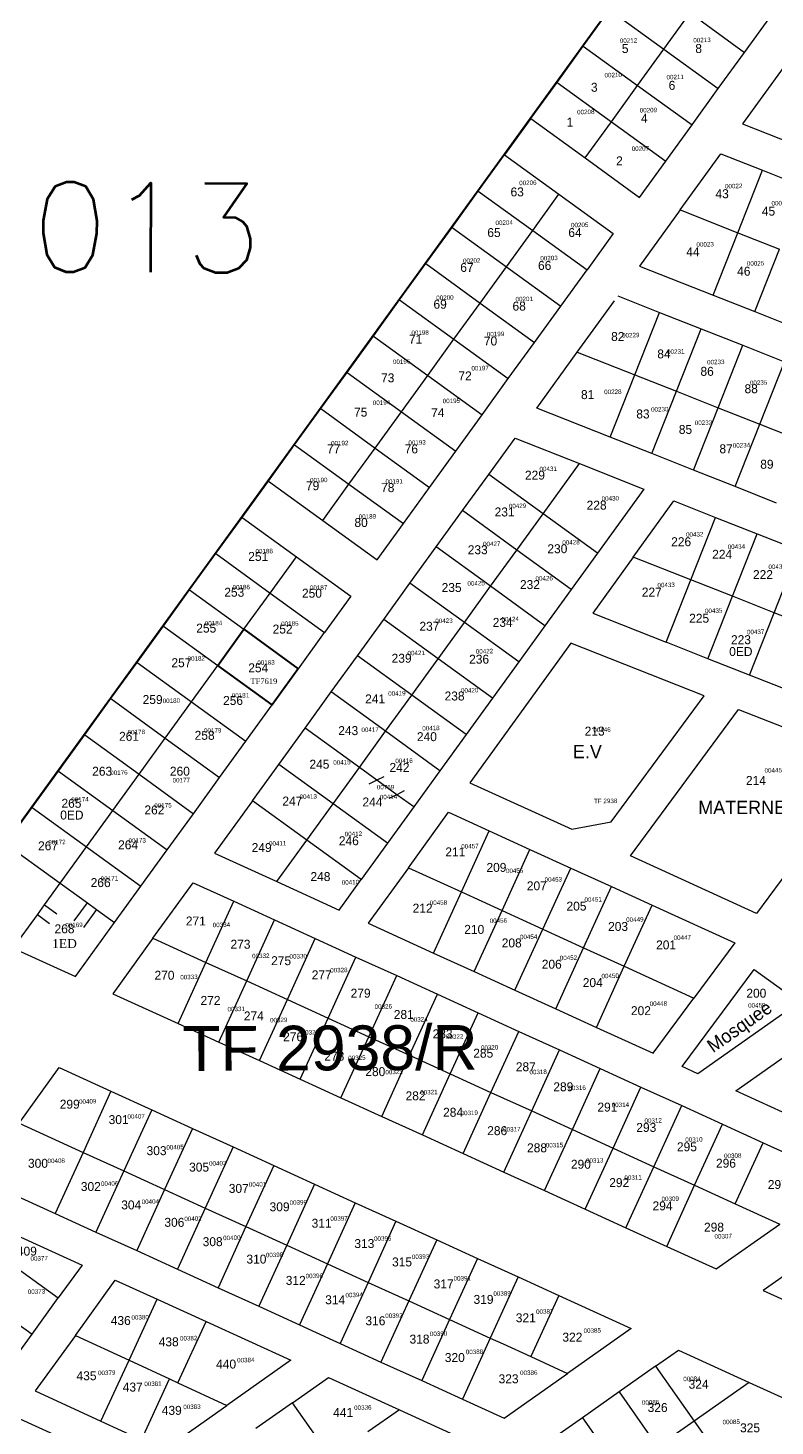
# Model space of a CAD drawing. Header units: metres. Extents: x 0 to 1324930, y 0 to 1631912.
# Drawn here: x 253044 to 253211, y 1630544.4 to 1630856.8 of the extents above; entities that cross this region are included whole.
import ezdxf
from ezdxf.enums import TextEntityAlignment as Align

# ---------------------------------------------------------------- set-up
doc = ezdxf.new("R2010")
doc.units = ezdxf.units.M
doc.header["$MEASUREMENT"] = 0
doc.linetypes.add('DGN Style 3', pattern=[4.156684, 2.96906, -1.187624])
for name, color, linetype in [('historique_numero_parcelle', 7, 'Continuous'), ('limites_parcelles', 7, 'Continuous'), ('limites_sections', 7, 'Continuous'), ('limites_tf', 7, 'Continuous'), ('numero_lot', 7, 'Continuous'), ('numero_parcelle', 7, 'Continuous')]:
    doc.layers.add(name, color=color, linetype=linetype)
doc.layers.add('Numero_TF', color=7, linetype='Continuous', lineweight=0)
doc.layers.add('TITRE FONCIER', color=7, linetype='Continuous', lineweight=0)
doc.styles.add('Style-Arial', font='arial.ttf')
doc.styles.add('Style-ENGINEERING', font='ENGINEERING.shx')
doc.styles.add('Style-FANCY', font='times.ttf')
doc.styles.add('Style-txt', font='txt.shx')

msp = doc.modelspace()

# ---------------------------------------------------------------- linework, layer by layer
at = {"layer": 'limites_parcelles'}
for p, q in [((253168.13156, 1630852.71615), (253173.99593, 1630860.81506)), ((253173.99593, 1630860.81506), (253186.1455, 1630852.01867)), ((253186.1455, 1630852.01867), (253192.01065, 1630860.11874)), ((253192.01065, 1630860.11874), (253204.1605, 1630851.32214)), ((253204.1605, 1630851.32214), (253210.02494, 1630859.42145)), ((253162.26638, 1630844.61611), (253168.13156, 1630852.71615)), ((253168.13156, 1630852.71615), (253180.28117, 1630843.91974)), ((253180.28117, 1630843.91974), (253186.1455, 1630852.01867)), ((253186.1455, 1630852.01867), (253198.29546, 1630843.222)), ((253198.29546, 1630843.222), (253204.1605, 1630851.32214)), ((253212.78418, 1630847.88454), (253203.70348, 1630835.34395)), ((253156.40201, 1630836.51721), (253162.26638, 1630844.61611)), ((253162.26638, 1630844.61611), (253174.41602, 1630835.81967)), ((253174.41602, 1630835.81967), (253180.28117, 1630843.91974)), ((253180.28117, 1630843.91974), (253192.43124, 1630835.12299)), ((253192.43124, 1630835.12299), (253198.29546, 1630843.222)), ((253156.40201, 1630836.51721), (253150.53622, 1630828.41488)), ((253156.40201, 1630836.51721), (253168.55209, 1630827.72045)), ((253168.55209, 1630827.72045), (253174.41579, 1630835.81934)), ((253174.41579, 1630835.81934), (253174.41602, 1630835.81967)), ((253174.41602, 1630835.81967), (253186.5662, 1630827.02284)), ((253186.5662, 1630827.02284), (253192.43124, 1630835.12299)), ((253203.70348, 1630835.34395), (253220.15005, 1630828.85146)), ((253144.67266, 1630820.31722), (253150.53622, 1630828.41488)), ((253150.53622, 1630828.41488), (253162.68665, 1630819.61923)), ((253189.77864, 1630816.11334), (253198.86013, 1630828.65503)), ((253198.86013, 1630828.65503), (253208.16258, 1630824.98271)), ((253168.55209, 1630827.72045), (253180.70198, 1630818.92383)), ((253180.70198, 1630818.92383), (253186.5662, 1630827.02284)), ((253202.65461, 1630811.03053), (253208.16258, 1630824.98271)), ((253208.16258, 1630824.98271), (253217.46332, 1630821.3111)), ((253138.80776, 1630812.2177), (253144.67266, 1630820.31722)), ((253144.67266, 1630820.31722), (253156.82255, 1630811.52088)), ((253156.82255, 1630811.52088), (253162.68665, 1630819.61923)), ((253162.68665, 1630819.61923), (253174.83719, 1630810.82351)), ((253189.77864, 1630816.11334), (253180.69706, 1630803.57183)), ((253189.77864, 1630816.11334), (253202.65461, 1630811.03053)), ((253132.94333, 1630804.11883), (253138.80776, 1630812.2177)), ((253138.80776, 1630812.2177), (253150.95766, 1630803.42142)), ((253150.95766, 1630803.42142), (253156.82255, 1630811.52088)), ((253156.82255, 1630811.52088), (253168.97258, 1630802.72444)), ((253174.83719, 1630810.82351), (253168.97258, 1630802.72444)), ((253197.14664, 1630797.07834), (253202.65461, 1630811.03053)), ((253202.65461, 1630811.03053), (253211.95531, 1630807.35884)), ((253206.44737, 1630793.40672), (253211.95531, 1630807.35884)), ((253127.07843, 1630796.01931), (253132.94333, 1630804.11883)), ((253132.94333, 1630804.11883), (253145.09325, 1630795.32261)), ((253145.09325, 1630795.32261), (253150.95766, 1630803.42142)), ((253150.95766, 1630803.42142), (253163.10773, 1630794.62502)), ((253180.69706, 1630803.57183), (253197.14664, 1630797.07834)), ((253163.10773, 1630794.62502), (253168.97258, 1630802.72444)), ((253121.21318, 1630787.91932), (253127.07843, 1630796.01931)), ((253127.07843, 1630796.01931), (253139.22832, 1630787.2231)), ((253139.22832, 1630787.2231), (253145.09325, 1630795.32261)), ((253145.09325, 1630795.32261), (253157.24334, 1630786.52626)), ((253157.24334, 1630786.52626), (253163.10773, 1630794.62502)), ((253166.78675, 1630784.36128), (253175.07333, 1630795.80274)), ((253175.87071, 1630796.90092), (253185.16028, 1630793.2309)), ((253197.14664, 1630797.07834), (253206.44737, 1630793.40672)), ((253179.64852, 1630779.27993), (253185.16028, 1630793.2309)), ((253185.16028, 1630793.2309), (253194.46108, 1630789.55646)), ((253206.44737, 1630793.40672), (253215.74896, 1630789.73476)), ((253115.34875, 1630779.82046), (253121.21318, 1630787.91932)), ((253121.21318, 1630787.91932), (253133.36306, 1630779.12312)), ((253188.9493, 1630775.60543), (253194.46108, 1630789.55646)), ((253194.46108, 1630789.55646), (253203.76154, 1630785.88215)), ((253133.36306, 1630779.12312), (253139.22832, 1630787.2231)), ((253139.22832, 1630787.2231), (253151.37842, 1630778.42675)), ((253151.37842, 1630778.42675), (253157.24334, 1630786.52626)), ((253198.24965, 1630771.9311), (253203.76154, 1630785.88215)), ((253203.76154, 1630785.88215), (253213.062, 1630782.20784)), ((253157.7129, 1630771.83283), (253166.78675, 1630784.36128)), ((253166.78675, 1630784.36128), (253179.64852, 1630779.27993)), ((253207.55017, 1630768.2567), (253213.062, 1630782.20784)), ((253109.48351, 1630771.72046), (253115.34875, 1630779.82046)), ((253115.34875, 1630779.82046), (253127.49861, 1630771.02427)), ((253127.49861, 1630771.02427), (253133.36306, 1630779.12312)), ((253133.36306, 1630779.12312), (253145.51315, 1630770.32677)), ((253174.14114, 1630765.34004), (253179.64852, 1630779.27993)), ((253179.64852, 1630779.27993), (253188.9493, 1630775.60543)), ((253145.51315, 1630770.32677), (253151.37842, 1630778.42675)), ((253183.44145, 1630761.66436), (253188.9493, 1630775.60543)), ((253188.9493, 1630775.60543), (253198.24965, 1630771.9311)), ((253103.61843, 1630763.6207), (253109.48351, 1630771.72046)), ((253109.48351, 1630771.72046), (253121.63334, 1630762.92429)), ((253121.63334, 1630762.92429), (253127.49861, 1630771.02427)), ((253127.49861, 1630771.02427), (253139.6487, 1630762.22792)), ((253139.6487, 1630762.22792), (253145.51315, 1630770.32677)), ((253174.14114, 1630765.34004), (253157.7129, 1630771.83283)), ((253192.74124, 1630757.98889), (253198.24965, 1630771.9311)), ((253198.24965, 1630771.9311), (253207.55017, 1630768.2567)), ((253202.04139, 1630754.31327), (253207.55017, 1630768.2567)), ((253207.55017, 1630768.2567), (253216.85061, 1630764.58234)), ((253097.75409, 1630755.52196), (253103.61843, 1630763.6207)), ((253103.61843, 1630763.6207), (253115.76833, 1630754.82467)), ((253115.76833, 1630754.82467), (253121.63334, 1630762.92429)), ((253121.63334, 1630762.92429), (253133.78344, 1630754.12794)), ((253146.99649, 1630757.02948), (253152.87229, 1630765.1438)), ((253152.87229, 1630765.1438), (253167.27064, 1630759.45276)), ((253183.44145, 1630761.66436), (253174.14114, 1630765.34004)), ((253133.78344, 1630754.12794), (253139.6487, 1630762.22792)), ((253192.74124, 1630757.98889), (253183.44145, 1630761.66436)), ((253141.13127, 1630748.92974), (253146.99649, 1630757.02948)), ((253159.14511, 1630748.23179), (253146.99649, 1630757.02948)), ((253159.14511, 1630748.23179), (253167.27064, 1630759.45276)), ((253167.27064, 1630759.45276), (253181.6728, 1630753.76021)), ((253202.04139, 1630754.31327), (253192.74124, 1630757.98889)), ((253091.8923, 1630747.42764), (253097.75409, 1630755.52196)), ((253097.75409, 1630755.52196), (253109.90393, 1630746.72588)), ((253109.90393, 1630746.72588), (253115.76833, 1630754.82467)), ((253115.76833, 1630754.82467), (253127.91851, 1630746.02844)), ((253127.91851, 1630746.02844), (253133.78344, 1630754.12794)), ((253181.6728, 1630753.76021), (253171.29654, 1630739.43205)), ((253211.34136, 1630750.63773), (253202.04139, 1630754.31327)), ((253179.31075, 1630738.56532), (253188.38585, 1630751.09687)), ((253188.38585, 1630751.09687), (253197.67841, 1630747.42581)), ((253086.02711, 1630739.3276), (253091.8923, 1630747.42764)), ((253091.8923, 1630747.42764), (253104.03803, 1630738.62478)), ((253135.26638, 1630740.83049), (253141.13127, 1630748.92974)), ((253153.27977, 1630740.13213), (253141.13127, 1630748.92974)), ((253153.27977, 1630740.13213), (253159.14511, 1630748.23179)), ((253171.29654, 1630739.43205), (253159.14511, 1630748.23179)), ((253192.17397, 1630733.48152), (253197.67841, 1630747.42581)), ((253197.67841, 1630747.42581), (253206.97854, 1630743.75177)), ((253109.90393, 1630746.72588), (253122.05407, 1630737.92959)), ((253122.05407, 1630737.92959), (253127.91851, 1630746.02844)), ((253201.47322, 1630729.80628), (253206.97854, 1630743.75177)), ((253206.97854, 1630743.75177), (253216.27922, 1630740.0775)), ((253080.16158, 1630731.22709), (253086.02711, 1630739.3276)), ((253086.02711, 1630739.3276), (253098.17284, 1630730.52479)), ((253098.17284, 1630730.52479), (253104.03803, 1630738.62478)), ((253104.03803, 1630738.62478), (253116.18328, 1630729.82226)), ((253129.40116, 1630732.73075), (253135.26638, 1630740.83049)), ((253147.41478, 1630732.03295), (253135.26638, 1630740.83049)), ((253147.41478, 1630732.03295), (253153.27977, 1630740.13213)), ((253165.43099, 1630731.33255), (253153.27977, 1630740.13213)), ((253171.29654, 1630739.43205), (253165.43099, 1630731.33255)), ((253179.31075, 1630738.56532), (253170.22979, 1630726.02567)), ((253192.17397, 1630733.48152), (253179.31075, 1630738.56532)), ((253210.77338, 1630726.13068), (253216.27922, 1630740.0775)), ((253123.53627, 1630724.63149), (253129.40116, 1630732.73075)), ((253141.54945, 1630723.93329), (253129.40116, 1630732.73075)), ((253141.54945, 1630723.93329), (253147.41478, 1630732.03295)), ((253159.56578, 1630723.23353), (253147.41478, 1630732.03295)), ((253186.6664, 1630719.5293), (253192.17397, 1630733.48152)), ((253201.47322, 1630729.80628), (253192.17397, 1630733.48152)), ((253074.29675, 1630723.12754), (253080.16158, 1630731.22709)), ((253080.16158, 1630731.22709), (253092.30765, 1630722.4248)), ((253092.30765, 1630722.4248), (253098.17284, 1630730.52479)), ((253098.17284, 1630730.52479), (253110.31798, 1630721.7224)), ((253116.18328, 1630729.82226), (253110.31798, 1630721.7224)), ((253165.43099, 1630731.33255), (253159.56578, 1630723.23353)), ((253195.96524, 1630715.85405), (253201.47322, 1630729.80628)), ((253210.77338, 1630726.13068), (253201.47322, 1630729.80628)), ((253170.22979, 1630726.02567), (253186.6664, 1630719.5293)), ((253205.26533, 1630712.17829), (253210.77338, 1630726.13068)), ((253220.07319, 1630722.45522), (253210.77338, 1630726.13068)), ((253068.43216, 1630715.02832), (253074.29675, 1630723.12754)), ((253074.29675, 1630723.12754), (253086.44264, 1630714.32506)), ((253086.44264, 1630714.32506), (253092.30765, 1630722.4248)), ((253092.30765, 1630722.4248), (253104.45304, 1630713.62302)), ((253117.67105, 1630716.53176), (253123.53627, 1630724.63149)), ((253135.68446, 1630715.83411), (253123.53627, 1630724.63149)), ((253135.68446, 1630715.83411), (253141.54945, 1630723.93329)), ((253153.70023, 1630715.13403), (253141.54945, 1630723.93329)), ((253159.56578, 1630723.23353), (253153.70023, 1630715.13403)), ((253104.45304, 1630713.62302), (253110.31798, 1630721.7224)), ((253165.37644, 1630719.32475), (253142.79479, 1630688.1428)), ((253195.1471, 1630707.56854), (253165.37644, 1630719.32475)), ((253195.96524, 1630715.85405), (253186.6664, 1630719.5293)), ((253111.80616, 1630708.4325), (253117.67105, 1630716.53176)), ((253129.81913, 1630707.73445), (253117.67105, 1630716.53176)), ((253062.56682, 1630706.92807), (253068.43216, 1630715.02832)), ((253068.43216, 1630715.02832), (253080.57779, 1630706.22553)), ((253080.57779, 1630706.22553), (253086.44264, 1630714.32506)), ((253086.44264, 1630714.32506), (253098.58775, 1630705.52315)), ((253098.58775, 1630705.52315), (253104.45304, 1630713.62302)), ((253129.81913, 1630707.73445), (253135.68446, 1630715.83411)), ((253147.83503, 1630707.035), (253135.68446, 1630715.83411)), ((253153.70023, 1630715.13403), (253147.83503, 1630707.035)), ((253205.26533, 1630712.17829), (253195.96524, 1630715.85405)), ((253214.56509, 1630708.50268), (253205.26533, 1630712.17829)), ((253056.70227, 1630698.8289), (253062.56682, 1630706.92807)), ((253062.56682, 1630706.92807), (253074.71266, 1630698.12562)), ((253105.94094, 1630700.33277), (253111.80616, 1630708.4325)), ((253123.95414, 1630699.63527), (253111.80616, 1630708.4325)), ((253123.95414, 1630699.63527), (253129.81913, 1630707.73445)), ((253141.96948, 1630698.9355), (253129.81913, 1630707.73445)), ((253147.83503, 1630707.035), (253141.96948, 1630698.9355)), ((253174.34825, 1630679.4193), (253195.1471, 1630707.56854)), ((253074.71266, 1630698.12562), (253080.57779, 1630706.22553)), ((253080.57779, 1630706.22553), (253092.72253, 1630697.42339)), ((253092.72253, 1630697.42339), (253098.58775, 1630705.52315)), ((253178.65627, 1630671.78801), (253202.84731, 1630704.5276)), ((253202.84731, 1630704.5276), (253232.03087, 1630693.00316)), ((253050.83736, 1630690.72925), (253056.70227, 1630698.8289)), ((253056.70227, 1630698.8289), (253068.84808, 1630690.02648)), ((253068.84808, 1630690.02648), (253074.71266, 1630698.12562)), ((253074.71266, 1630698.12562), (253086.85751, 1630689.32391)), ((253086.85751, 1630689.32391), (253092.72253, 1630697.42339)), ((253100.07605, 1630692.23351), (253105.94094, 1630700.33277)), ((253118.08881, 1630691.53561), (253105.94094, 1630700.33277)), ((253118.08881, 1630691.53561), (253123.95414, 1630699.63527)), ((253136.10427, 1630690.83648), (253123.95414, 1630699.63527)), ((253141.96948, 1630698.9355), (253136.10427, 1630690.83648)), ((253094.21091, 1630684.13389), (253100.07605, 1630692.23351)), ((253112.22382, 1630683.43643), (253100.07605, 1630692.23351)), ((253112.22382, 1630683.43643), (253118.08881, 1630691.53561)), ((253118.08895, 1630691.53552), (253118.08881, 1630691.53561)), ((253122.00071, 1630688.70273), (253118.08895, 1630691.53552)), ((253232.03087, 1630693.00316), (253206.84137, 1630658.93418)), ((253044.97284, 1630682.63014), (253050.83736, 1630690.72925)), ((253050.83736, 1630690.72925), (253062.98315, 1630681.92684)), ((253062.98315, 1630681.92684), (253068.84808, 1630690.02648)), ((253068.84808, 1630690.02648), (253080.9928, 1630681.22485)), ((253080.9928, 1630681.22485), (253086.85751, 1630689.32391)), ((253122.00071, 1630688.70273), (253120.18423, 1630687.79328)), ((253123.57859, 1630689.49271), (253122.00071, 1630688.70273)), ((253126.45614, 1630685.47622), (253122.00071, 1630688.70273)), ((253136.10427, 1630690.83648), (253130.23873, 1630682.73698)), ((253142.79479, 1630688.1428), (253165.5409, 1630677.76981)), ((253126.45614, 1630685.47622), (253124.70906, 1630684.60152)), ((253128.10341, 1630686.30095), (253126.45614, 1630685.47622)), ((253130.23873, 1630682.73698), (253126.45614, 1630685.47622)), ((253039.10743, 1630674.52978), (253044.97284, 1630682.63014)), ((253044.97284, 1630682.63014), (253057.11847, 1630673.82756)), ((253057.11847, 1630673.82756), (253062.98315, 1630681.92684)), ((253062.98315, 1630681.92684), (253075.12775, 1630673.12532)), ((253094.21091, 1630684.13389), (253085.72002, 1630672.40819)), ((253106.35853, 1630675.33683), (253094.21091, 1630684.13389)), ((253106.35853, 1630675.33683), (253112.22382, 1630683.43643)), ((253124.37352, 1630674.63795), (253112.22382, 1630683.43643)), ((253130.23873, 1630682.73698), (253124.37352, 1630674.63795)), ((253075.12775, 1630673.12532), (253080.9928, 1630681.22485)), ((253129.03342, 1630669.1403), (253138.00841, 1630681.5339)), ((253138.00841, 1630681.5339), (253147.11518, 1630677.3807)), ((253165.5409, 1630677.76981), (253174.34825, 1630679.4193)), ((253140.88882, 1630663.73369), (253147.11518, 1630677.3807)), ((253147.11518, 1630677.3807), (253156.21372, 1630673.23125)), ((253039.10743, 1630674.52978), (253051.25317, 1630665.72741)), ((253051.25317, 1630665.72741), (253057.11847, 1630673.82756)), ((253057.11847, 1630673.82756), (253069.2628, 1630665.02593)), ((253069.2628, 1630665.02593), (253075.12775, 1630673.12532)), ((253085.72002, 1630672.40819), (253099.64052, 1630666.05967)), ((253099.64052, 1630666.05967), (253106.35853, 1630675.33683)), ((253118.50797, 1630666.53845), (253106.35853, 1630675.33683)), ((253124.37352, 1630674.63795), (253118.50797, 1630666.53845)), ((253149.98742, 1630659.5843), (253156.21372, 1630673.23125)), ((253156.21372, 1630673.23125), (253165.31187, 1630669.08198)), ((253129.03342, 1630669.1403), (253120.05923, 1630656.74779)), ((253129.03342, 1630669.1403), (253140.88882, 1630663.73369)), ((253206.84137, 1630658.93418), (253178.65627, 1630671.78801)), ((253099.64052, 1630666.05967), (253113.56306, 1630659.71022)), ((253113.56306, 1630659.71022), (253118.50797, 1630666.53845)), ((253159.08584, 1630655.43499), (253165.31187, 1630669.08198)), ((253165.31187, 1630669.08198), (253174.41003, 1630664.9327)), ((253047.74443, 1630660.88174), (253051.25317, 1630665.72741)), ((253051.25317, 1630665.72741), (253057.31287, 1630661.33577)), ((253063.3975, 1630656.92606), (253069.2628, 1630665.02593)), ((253071.96196, 1630653.40555), (253080.93464, 1630665.79829)), ((253080.93464, 1630665.79829), (253090.03584, 1630661.64759)), ((253134.66294, 1630650.08773), (253140.88882, 1630663.73369)), ((253140.88882, 1630663.73369), (253149.98742, 1630659.5843)), ((253168.18384, 1630651.28588), (253174.41003, 1630664.9327)), ((253174.41003, 1630664.9327), (253183.50856, 1630660.78326)), ((253046.12572, 1630658.64626), (253047.74443, 1630660.88174)), ((253047.74443, 1630660.88174), (253050.49829, 1630658.88768)), ((253054.38712, 1630657.27115), (253057.31287, 1630661.33577)), ((253059.35025, 1630659.85921), (253056.41614, 1630655.81064)), ((253057.31287, 1630661.33577), (253059.35025, 1630659.85921)), ((253059.35025, 1630659.85921), (253063.3975, 1630656.92606)), ((253083.8133, 1630648.00051), (253090.03584, 1630661.64759)), ((253090.03584, 1630661.64759), (253099.13443, 1630657.49807)), ((253177.28244, 1630647.13649), (253183.50856, 1630660.78326)), ((253183.50856, 1630660.78326), (253201.97997, 1630652.35925)), ((253040.71243, 1630651.17036), (253046.12572, 1630658.64626)), ((253048.87958, 1630656.6522), (253046.12572, 1630658.64626)), ((253054.63317, 1630644.82268), (253063.3975, 1630656.92606)), ((253092.91186, 1630643.85092), (253099.13443, 1630657.49807)), ((253099.13443, 1630657.49807), (253108.23264, 1630653.34873)), ((253120.05923, 1630656.74779), (253134.66294, 1630650.08773)), ((253143.76156, 1630645.93828), (253149.98742, 1630659.5843)), ((253149.98742, 1630659.5843), (253159.08584, 1630655.43499)), ((253152.86018, 1630641.78883), (253159.08584, 1630655.43499)), ((253159.08584, 1630655.43499), (253168.18384, 1630651.28588)), ((253040.71243, 1630651.17036), (253054.63317, 1630644.82268)), ((253071.96196, 1630653.40555), (253062.98864, 1630641.01193)), ((253071.96196, 1630653.40555), (253083.8133, 1630648.00051)), ((253102.01004, 1630639.70151), (253108.23264, 1630653.34873)), ((253108.23264, 1630653.34873), (253117.33086, 1630649.19939)), ((253161.95797, 1630637.63976), (253168.18384, 1630651.28588)), ((253168.18384, 1630651.28588), (253177.28244, 1630647.13649)), ((253201.97997, 1630652.35925), (253192.86418, 1630640.0304)), ((253077.59045, 1630634.35275), (253083.8133, 1630648.00051)), ((253083.8133, 1630648.00051), (253092.91186, 1630643.85092)), ((253111.10822, 1630635.5521), (253117.33086, 1630649.19939)), ((253117.33086, 1630649.19939), (253126.42945, 1630645.04988)), ((253134.66294, 1630650.08773), (253143.76156, 1630645.93828)), ((253120.20678, 1630631.40252), (253126.42945, 1630645.04988)), ((253126.42945, 1630645.04988), (253135.52766, 1630640.90054)), ((253143.76156, 1630645.93828), (253152.86018, 1630641.78883)), ((253171.05659, 1630633.49031), (253177.28244, 1630647.13649)), ((253177.28244, 1630647.13649), (253192.86418, 1630640.0304)), ((253190.25892, 1630624.7336), (253206.30632, 1630646.43696)), ((253206.30632, 1630646.43696), (253216.43323, 1630639.10597)), ((253062.98864, 1630641.01193), (253077.59045, 1630634.35275)), ((253086.68908, 1630630.2033), (253092.91186, 1630643.85092)), ((253092.91186, 1630643.85092), (253102.01004, 1630639.70151)), ((253152.86016, 1630641.78879), (253152.86018, 1630641.78883)), ((253152.86018, 1630641.78883), (253161.95797, 1630637.63976)), ((253095.78732, 1630626.05402), (253102.01004, 1630639.70151)), ((253102.01004, 1630639.70151), (253111.10822, 1630635.5521)), ((253129.30497, 1630627.25311), (253135.52766, 1630640.90054)), ((253135.52766, 1630640.90054), (253144.62598, 1630636.75115)), ((253183.74874, 1630627.70202), (253192.86418, 1630640.0304)), ((253216.43323, 1630639.10597), (253193.74555, 1630623.14198)), ((253104.88556, 1630621.90475), (253111.10822, 1630635.5521)), ((253111.10822, 1630635.5521), (253120.20678, 1630631.40252)), ((253138.40313, 1630623.10371), (253144.62598, 1630636.75115)), ((253144.62598, 1630636.75115), (253153.72529, 1630632.6013)), ((253161.95797, 1630637.63976), (253171.05659, 1630633.49031)), ((253077.59045, 1630634.35275), (253086.68908, 1630630.2033)), ((253147.50254, 1630618.95374), (253153.72529, 1630632.6013)), ((253153.72529, 1630632.6013), (253162.82351, 1630628.45196)), ((253171.05659, 1630633.49031), (253183.74874, 1630627.70202)), ((253086.68908, 1630630.2033), (253095.78732, 1630626.05402)), ((253113.98418, 1630617.7553), (253120.20678, 1630631.40252)), ((253120.20678, 1630631.40252), (253129.30497, 1630627.25311)), ((253202.19057, 1630619.29833), (253218.74546, 1630630.94489)), ((253095.78732, 1630626.05402), (253104.88556, 1630621.90475)), ((253123.08243, 1630613.60603), (253129.30497, 1630627.25311)), ((253129.30497, 1630627.25311), (253138.40313, 1630623.10371)), ((253156.60072, 1630614.80433), (253162.82351, 1630628.45196)), ((253162.82351, 1630628.45196), (253171.92172, 1630624.30262)), ((253042.04702, 1630612.09183), (253051.02201, 1630624.48644)), ((253051.02201, 1630624.48644), (253062.58103, 1630619.21508)), ((253132.18053, 1630609.45682), (253138.40313, 1630623.10371)), ((253138.40313, 1630623.10371), (253147.50254, 1630618.95374)), ((253165.6989, 1630610.65492), (253171.92172, 1630624.30262)), ((253171.92172, 1630624.30262), (253181.02031, 1630620.15311)), ((253193.74555, 1630623.14198), (253190.25892, 1630624.7336)), ((253062.58103, 1630619.21508), (253056.35657, 1630605.5658)), ((253062.58103, 1630619.21508), (253071.6797, 1630615.06573)), ((253104.88556, 1630621.90475), (253113.98418, 1630617.7553)), ((253174.79746, 1630606.50534), (253181.02031, 1630620.15311)), ((253181.02031, 1630620.15311), (253190.11852, 1630616.00376)), ((253218.00823, 1630612.07839), (253202.19057, 1630619.29833)), ((253113.98418, 1630617.7553), (253123.08243, 1630613.60603)), ((253141.28012, 1630605.30693), (253147.50254, 1630618.95374)), ((253147.50254, 1630618.95374), (253156.60072, 1630614.80433)), ((253071.6797, 1630615.06573), (253065.45516, 1630601.41629)), ((253071.6797, 1630615.06573), (253080.77837, 1630610.91639)), ((253123.08243, 1630613.60603), (253132.18053, 1630609.45682)), ((253150.37836, 1630601.15765), (253156.60072, 1630614.80433)), ((253156.60072, 1630614.80433), (253165.6989, 1630610.65492)), ((253183.89564, 1630602.35593), (253190.11852, 1630616.00376)), ((253190.11852, 1630616.00376), (253199.2167, 1630611.85444)), ((253042.04702, 1630612.09183), (253056.35657, 1630605.5658)), ((253080.77837, 1630610.91639), (253074.55376, 1630597.26678)), ((253080.77837, 1630610.91639), (253089.87704, 1630606.76705)), ((253159.47661, 1630597.00838), (253165.6989, 1630610.65492)), ((253165.6989, 1630610.65492), (253174.79746, 1630606.50534)), ((253192.99366, 1630598.20659), (253199.2167, 1630611.85444)), ((253199.2167, 1630611.85444), (253208.31577, 1630607.7047)), ((253089.87704, 1630606.76705), (253083.65235, 1630593.11726)), ((253089.87704, 1630606.76705), (253098.97571, 1630602.6177)), ((253132.18053, 1630609.45682), (253141.28012, 1630605.30693)), ((253202.0932, 1630594.05657), (253208.31577, 1630607.7047)), ((253208.31577, 1630607.7047), (253226.2319, 1630599.53385)), ((253056.35657, 1630605.5658), (253050.13279, 1630591.91801)), ((253056.35657, 1630605.5658), (253065.45516, 1630601.41629)), ((253141.28012, 1630605.30693), (253150.37836, 1630601.15765)), ((253168.57523, 1630592.85893), (253174.79746, 1630606.50534)), ((253174.79746, 1630606.50534), (253183.89564, 1630602.35593)), ((253065.45516, 1630601.41629), (253059.23139, 1630587.76852)), ((253065.45516, 1630601.41629), (253074.55376, 1630597.26678)), ((253098.97571, 1630602.6177), (253092.75094, 1630588.96775)), ((253098.97571, 1630602.6177), (253108.074, 1630598.46853)), ((253150.37836, 1630601.15765), (253159.47661, 1630597.00838)), ((253177.67347, 1630588.70966), (253183.89564, 1630602.35593)), ((253183.89564, 1630602.35593), (253192.99366, 1630598.20659)), ((253033.07283, 1630599.69833), (253050.13279, 1630591.91801)), ((253074.55376, 1630597.26678), (253068.33, 1630583.61904)), ((253074.55376, 1630597.26678), (253083.65235, 1630593.11726)), ((253108.074, 1630598.46853), (253101.84915, 1630584.81841)), ((253108.074, 1630598.46853), (253117.17267, 1630594.31919)), ((253186.77143, 1630584.56052), (253192.99366, 1630598.20659)), ((253192.99366, 1630598.20659), (253202.0932, 1630594.05657)), ((253117.17267, 1630594.31919), (253110.94774, 1630580.66889)), ((253117.17267, 1630594.31919), (253126.27134, 1630590.16985)), ((253159.47661, 1630597.00838), (253168.57523, 1630592.85893)), ((253028.28544, 1630593.08843), (253056.13048, 1630580.38946)), ((253050.13279, 1630591.91801), (253059.23139, 1630587.76852)), ((253083.65235, 1630593.11726), (253077.4286, 1630579.46956)), ((253083.65235, 1630593.11726), (253092.75094, 1630588.96775)), ((253168.57523, 1630592.85893), (253177.67347, 1630588.70966)), ((253202.0932, 1630594.05657), (253212.02149, 1630589.52507)), ((253092.75094, 1630588.96775), (253086.5272, 1630575.32007)), ((253092.75094, 1630588.96775), (253101.84915, 1630584.81841)), ((253126.27134, 1630590.16985), (253120.04633, 1630576.51938)), ((253126.27134, 1630590.16985), (253135.37001, 1630586.02051)), ((253177.67347, 1630588.70966), (253186.77143, 1630584.56052)), ((253197.81933, 1630579.52209), (253212.02149, 1630589.52507)), ((253059.23139, 1630587.76852), (253068.33, 1630583.61904)), ((253101.84915, 1630584.81841), (253095.62543, 1630571.17076)), ((253101.84915, 1630584.81841), (253110.94774, 1630580.66889)), ((253135.37001, 1630586.02051), (253129.14492, 1630572.36987)), ((253135.37001, 1630586.02051), (253144.46867, 1630581.87116)), ((253222.72373, 1630584.83579), (253208.35073, 1630574.72077)), ((253038.65278, 1630581.83037), (253050.80239, 1630573.03235)), ((253068.33, 1630583.61904), (253077.4286, 1630579.46956)), ((253144.46867, 1630581.87116), (253138.24351, 1630568.22035)), ((253144.46867, 1630581.87116), (253153.56697, 1630577.72199)), ((253186.77143, 1630584.56052), (253197.81933, 1630579.52209)), ((253056.13048, 1630580.38946), (253050.80239, 1630573.03235)), ((253077.4286, 1630579.46956), (253086.5272, 1630575.32007)), ((253110.94774, 1630580.66889), (253104.72404, 1630567.02128)), ((253110.94774, 1630580.66889), (253120.04633, 1630576.51938)), ((253054.61952, 1630564.66399), (253063.55482, 1630577.0034)), ((253063.55482, 1630577.0034), (253072.8994, 1630572.74188)), ((253120.04633, 1630576.51938), (253113.82265, 1630562.87181)), ((253120.04633, 1630576.51938), (253129.14492, 1630572.36987)), ((253153.56697, 1630577.72199), (253147.34173, 1630564.07101)), ((253153.56697, 1630577.72199), (253162.66481, 1630573.57303)), ((253032.78821, 1630573.731), (253044.93805, 1630564.93342)), ((253044.93805, 1630564.93342), (253050.80239, 1630573.03235)), ((253066.61299, 1630559.12638), (253072.8994, 1630572.74188)), ((253072.8994, 1630572.74188), (253083.81761, 1630567.76272)), ((253086.5272, 1630575.32007), (253095.62543, 1630571.17076)), ((253129.14492, 1630572.36987), (253122.92129, 1630558.72241)), ((253129.14492, 1630572.36987), (253138.24351, 1630568.22035)), ((253162.66481, 1630573.57303), (253156.43995, 1630559.92197)), ((253162.66481, 1630573.57303), (253178.85411, 1630566.19008)), ((253208.35073, 1630574.72077), (253224.16626, 1630567.50803)), ((253095.62543, 1630571.17076), (253104.72404, 1630567.02128)), ((253077.50712, 1630554.0964), (253083.81761, 1630567.76272)), ((253083.81761, 1630567.76272), (253102.77591, 1630559.11694)), ((253104.72404, 1630567.02128), (253112.14398, 1630563.63736)), ((253138.24351, 1630568.22035), (253132.01993, 1630554.57301)), ((253138.24351, 1630568.22035), (253147.34173, 1630564.07101)), ((253178.85411, 1630566.19008), (253164.63627, 1630556.18417)), ((253039.07337, 1630556.83401), (253044.93805, 1630564.93342)), ((253054.61952, 1630564.66399), (253045.65361, 1630552.2823)), ((253054.61952, 1630564.66399), (253066.61299, 1630559.12638)), ((253112.14398, 1630563.63736), (253113.82265, 1630562.87181)), ((253147.34173, 1630564.07101), (253141.1182, 1630550.42379)), ((253147.34173, 1630564.07101), (253150.20759, 1630562.764)), ((253113.82265, 1630562.87181), (253122.92129, 1630558.72241)), ((253150.20759, 1630562.764), (253156.43995, 1630559.92197)), ((253156.43995, 1630559.92197), (253164.63627, 1630556.18417)), ((253184.29351, 1630557.78914), (253189.39902, 1630561.38226)), ((253189.39902, 1630561.38226), (253205.21195, 1630554.17067)), ((253060.32529, 1630545.50811), (253066.61299, 1630559.12638)), ((253066.61299, 1630559.12638), (253075.69174, 1630554.93459)), ((253102.77591, 1630559.11694), (253088.45803, 1630549.04008)), ((253122.92129, 1630558.72241), (253132.01993, 1630554.57301)), ((253184.29351, 1630557.78914), (253176.11579, 1630552.03389)), ((253184.29351, 1630557.78914), (253192.9232, 1630545.52201)), ((253069.40381, 1630541.31639), (253075.69174, 1630554.93459)), ((253075.69174, 1630554.93459), (253077.50712, 1630554.0964)), ((253077.50712, 1630554.0964), (253088.45803, 1630549.04008)), ((253103.16025, 1630549.60385), (253111.21043, 1630555.26928)), ((253111.21043, 1630555.26928), (253127.02486, 1630548.05724)), ((253132.01993, 1630554.57301), (253141.1182, 1630550.42379)), ((253150.42204, 1630546.18081), (253164.63627, 1630556.18417)), ((253205.21195, 1630554.17067), (253192.9232, 1630545.52201)), ((253205.21195, 1630554.17067), (253221.02774, 1630546.95779)), ((253045.65361, 1630552.2823), (253060.32529, 1630545.50811)), ((253141.1182, 1630550.42379), (253150.42204, 1630546.18081)), ((253176.11579, 1630552.03389), (253167.93761, 1630546.27831)), ((253176.11579, 1630552.03389), (253184.74551, 1630539.76673)), ((253074.28285, 1630539.06365), (253088.45803, 1630549.04008)), ((253103.16025, 1630549.60385), (253094.98317, 1630543.84912)), ((253111.7936, 1630537.33779), (253103.16025, 1630549.60385)), ((253127.02486, 1630548.05724), (253119.97292, 1630543.09423)), ((253127.02486, 1630548.05724), (253142.84015, 1630540.84481)), ((253041.41693, 1630546.43163), (253067.71368, 1630534.44004)), ((253060.32529, 1630545.50811), (253069.40381, 1630541.31639)), ((253167.93761, 1630546.27831), (253159.7599, 1630540.52306)), ((253167.93761, 1630546.27831), (253176.56735, 1630534.01111)), ((253192.9232, 1630545.52201), (253184.74551, 1630539.76673)), ((253192.9232, 1630545.52201), (253201.55433, 1630533.25283))]:
    msp.add_line(p, q, dxfattribs=at)
at = {"layer": 'limites_tf', "color": 5, "linetype": 'Continuous', "lineweight": 30, "flags": 128}
msp.add_lwpolyline([(253002.7859, 1630393.41598), (252998.91285, 1630403.06476), (252961.57878, 1630447.61296), (252947.70687, 1630548.60859), (253207.07375, 1630906.74054), (253289.9271, 1630896.15671), (253287.53423, 1630759.62695), (253428.54129, 1630692.97049), (253002.7859, 1630393.41598)], close=True, dxfattribs=at)
at = {"layer": 'limites_tf', "color": 5, "linetype": 'Continuous', "lineweight": 40}
msp.add_3dface([(253092.3042, 1630722.4273), (253104.44669, 1630713.62761), (253098.5779, 1630705.53029), (253086.43241, 1630714.33247)], dxfattribs=at)

# ---------------------------------------------------------------- texts
at = {"layer": 'historique_numero_parcelle', "color": 7, "linetype": 'DGN Style 3', "lineweight": 0, "style": 'Style-Arial'}
for s, p in [('00416', (253126.11732, 1630693.50234)), ('00414', (253122.64921, 1630685.42999)), ('00085', (253199.24262, 1630545.8, 0.00002))]:
    msp.add_text(s, height=1, rotation=1.45, dxfattribs=at).set_placement(p, align=Align.TOP_LEFT)
at = {"layer": 'limites_sections', "color": 80, "lineweight": 30, "style": 'Style-txt'}
msp.add_text('013', height=19.99996, rotation=359.6069, dxfattribs=at).set_placement((253070.59625, 1630812.20121), align=Align.MIDDLE_CENTER)
at = {"layer": 'numero_lot', "color": 7, "linetype": 'Continuous', "lineweight": 0}
for s, height, style, p in [('5', 2, 'Style-ENGINEERING', (253177.49238, 1630852.17456)), ('8', 2, 'Style-ENGINEERING', (253193.90882, 1630852.18107)), ('3', 2, 'Style-ENGINEERING', (253170.58324, 1630843.51882)), ('6', 2, 'Style-ENGINEERING', (253187.95125, 1630843.9587)), ('1', 2, 'Style-ENGINEERING', (253165.14493, 1630835.72867)), ('4', 2, 'Style-ENGINEERING', (253181.77137, 1630836.60126)), ('2', 2, 'Style-ENGINEERING', (253176.20576, 1630827.08105)), ('63', 1.999998, 'Style-ENGINEERING', (253153.35912, 1630820.15)), ('43', 1.999998, 'Style-ENGINEERING', (253199.15429, 1630819.73514)), ('45', 1.999998, 'Style-ENGINEERING', (253209.52339, 1630815.84525)), ('65', 1.999998, 'Style-ENGINEERING', (253148.17828, 1630811.06194)), ('64', 1.999998, 'Style-ENGINEERING', (253166.2761, 1630811.06911)), ('44', 1.999998, 'Style-ENGINEERING', (253192.63081, 1630806.75356)), ('67', 1.999998, 'Style-ENGINEERING', (253142.13281, 1630803.27255)), ('66', 1.999998, 'Style-ENGINEERING', (253159.50081, 1630803.71143)), ('46', 1.999998, 'Style-ENGINEERING', (253204.00032, 1630802.43106)), ('69', 1.999998, 'Style-ENGINEERING', (253136.13568, 1630795.05017)), ('68', 1.999998, 'Style-ENGINEERING', (253153.80123, 1630794.62417)), ('71', 1.999998, 'Style-ENGINEERING', (253130.64975, 1630787.26)), ('70', 1.999998, 'Style-ENGINEERING', (253147.40415, 1630786.83364)), ('82', 1.999998, 'Style-ENGINEERING', (253175.83692, 1630787.8379)), ('84', 1.999998, 'Style-ENGINEERING', (253186.15985, 1630783.94799)), ('73', 1.999998, 'Style-ENGINEERING', (253124.42958, 1630778.60453)), ('72', 1.999998, 'Style-ENGINEERING', (253141.7104, 1630779.04438)), ('86', 1.999998, 'Style-ENGINEERING', (253195.80118, 1630780.05781)), ('81', 1.999998, 'Style-ENGINEERING', (253169.10467, 1630774.85623)), ('88', 1.999998, 'Style-ENGINEERING', (253205.65155, 1630776.16771)), ('75', 1.999998, 'Style-ENGINEERING', (253118.38418, 1630770.94214)), ('74', 1.999998, 'Style-ENGINEERING', (253135.61804, 1630770.82196)), ('83', 1.999998, 'Style-ENGINEERING', (253181.46078, 1630770.53413)), ('85', 1.999998, 'Style-ENGINEERING', (253190.96571, 1630767.07689)), ('77', 1.999998, 'Style-ENGINEERING', (253112.33987, 1630762.71974)), ('76', 1.999998, 'Style-ENGINEERING', (253129.70805, 1630762.72662)), ('87', 1.999998, 'Style-ENGINEERING', (253200.04086, 1630762.75449)), ('89', 1.999998, 'Style-ENGINEERING', (253209.16185, 1630759.2971)), ('229', 1.999998, 'Style-ENGINEERING', (253157.32843, 1630756.86456)), ('79', 1.999998, 'Style-ENGINEERING', (253107.63775, 1630754.49788)), ('78', 1.999998, 'Style-ENGINEERING', (253124.4393, 1630754.07154)), ('228', 1.999998, 'Style-ENGINEERING', (253171.11147, 1630750.16202)), ('80', 1.999998, 'Style-ENGINEERING', (253118.47422, 1630746.28117)), ('231', 1.999998, 'Style-ENGINEERING', (253150.54367, 1630748.63888)), ('233', 1.999998, 'Style-ENGINEERING', (253144.53841, 1630740.1985)), ('230', 1.999998, 'Style-ENGINEERING', (253162.33616, 1630740.42155)), ('226', 1.999998, 'Style-ENGINEERING', (253190.00088, 1630741.99051)), ('251', 1.999998, 'Style-ENGINEERING', (253095.4916, 1630738.70506)), ('224', 1.999998, 'Style-ENGINEERING', (253199.1582, 1630739.18114)), ('222', 1.999998, 'Style-ENGINEERING', (253208.28262, 1630734.64075)), ('253', 1.999998, 'Style-ENGINEERING', (253090.13417, 1630730.69694)), ('235', 1.999998, 'Style-ENGINEERING', (253138.70732, 1630731.75719)), ('232', 1.999998, 'Style-ENGINEERING', (253156.2095, 1630732.41312)), ('227', 1.999998, 'Style-ENGINEERING', (253183.43616, 1630730.73591)), ('250', 1.999998, 'Style-ENGINEERING', (253107.50009, 1630730.48682)), ('225', 1.999998, 'Style-ENGINEERING', (253194.02504, 1630724.8981)), ('255', 1.999998, 'Style-ENGINEERING', (253083.87091, 1630722.68846)), ('252', 1.999998, 'Style-ENGINEERING', (253100.94143, 1630722.47822)), ('237', 1.999998, 'Style-ENGINEERING', (253133.74219, 1630723.10022)), ('234', 1.999998, 'Style-ENGINEERING', (253150.11522, 1630723.9717)), ('223', 1.999998, 'Style-ENGINEERING', (253203.36938, 1630720.1008)), ('257', 1.999998, 'Style-ENGINEERING', (253078.32041, 1630714.96026)), ('239', 1.999998, 'Style-ENGINEERING', (253127.52663, 1630715.95675)), ('236', 1.999998, 'Style-ENGINEERING', (253144.85128, 1630715.74762)), ('0ED', 1.999998, 'Style-ENGINEERING', (253203.34177, 1630717.45779)), ('254', 1.999998, 'Style-ENGINEERING', (253095.49524, 1630713.82106)), ('259', 1.999998, 'Style-ENGINEERING', (253071.88928, 1630706.73571)), ('256', 1.999998, 'Style-ENGINEERING', (253089.86293, 1630706.52583)), ('241', 1.999998, 'Style-ENGINEERING', (253121.60722, 1630706.86641)), ('238', 1.999998, 'Style-ENGINEERING', (253139.36636, 1630707.52245)), ('243', 1.999998, 'Style-ENGINEERING', (253115.60142, 1630699.78703)), ('213', 1.999998, 'Style-ENGINEERING', (253170.67394, 1630699.68085)), ('261', 1.999998, 'Style-ENGINEERING', (253066.61753, 1630698.51062)), ('258', 1.999998, 'Style-ENGINEERING', (253083.51284, 1630698.73432)), ('240', 1.999998, 'Style-ENGINEERING', (253133.18279, 1630698.43199)), ('E.V', 3, 'Style-ENGINEERING', (253169.05369, 1630695.10521)), ('263', 1.999998, 'Style-ENGINEERING', (253060.61201, 1630690.71824)), ('260', 1.999998, 'Style-ENGINEERING', (253077.97784, 1630690.72512)), ('245', 1.999998, 'Style-ENGINEERING', (253109.16396, 1630692.27548)), ('242', 1.999998, 'Style-ENGINEERING', (253127.05568, 1630691.56957)), ('214', 1.999998, 'Style-ENGINEERING', (253206.71469, 1630688.66013)), ('247', 1.999998, 'Style-ENGINEERING', (253103.11766, 1630684.05108)), ('244', 1.999998, 'Style-ENGINEERING', (253121.00412, 1630683.84117)), ('0ED', 1.999998, 'Style-ENGINEERING', (253053.84223, 1630680.92856)), ('265', 1.999998, 'Style-ENGINEERING', (253053.74541, 1630683.55052)), ('262', 1.999998, 'Style-ENGINEERING', (253072.28344, 1630682.06787)), ('MATERNELLE', 3, 'Style-ENGINEERING', (253207.20167, 1630682.63432)), ('246', 1.999998, 'Style-ENGINEERING', (253115.74034, 1630675.18408)), ('267', 1.999998, 'Style-ENGINEERING', (253048.51861, 1630674.05245)), ('264', 1.999998, 'Style-ENGINEERING', (253066.40491, 1630674.27654)), ('249', 1.999998, 'Style-ENGINEERING', (253096.25439, 1630673.66136)), ('211', 1.999998, 'Style-ENGINEERING', (253139.52924, 1630672.68551)), ('209', 1.999998, 'Style-ENGINEERING', (253148.72015, 1630669.22715)), ('266', 1.999998, 'Style-ENGINEERING', (253060.27704, 1630665.83511)), ('248', 1.999998, 'Style-ENGINEERING', (253109.39034, 1630667.17556)), ('207', 1.999998, 'Style-ENGINEERING', (253157.74916, 1630665.11972)), ('212', 1.999998, 'Style-ENGINEERING', (253132.22861, 1630660.13261)), ('205', 1.999998, 'Style-ENGINEERING', (253166.60952, 1630660.57924)), ('271', 1.999998, 'Style-ENGINEERING', (253081.54287, 1630657.25253)), ('203', 1.999998, 'Style-ENGINEERING', (253175.90276, 1630656.03892)), ('268', 1.999998, 'Style-ENGINEERING', (253052.19896, 1630655.50891)), ('210', 1.999998, 'Style-ENGINEERING', (253143.76233, 1630655.37718)), ('1ED', 1.999998, 'Style-FANCY', (253052.18436, 1630652.21364)), ('273', 1.999998, 'Style-ENGINEERING', (253091.52533, 1630652.06249)), ('208', 1.999998, 'Style-ENGINEERING', (253152.13622, 1630652.3515)), ('201', 1.999998, 'Style-ENGINEERING', (253186.63599, 1630651.92117)), ('275', 1.999998, 'Style-ENGINEERING', (253100.60135, 1630648.38808)), ('206', 1.999998, 'Style-ENGINEERING', (253161.08428, 1630647.59404)), ('270', 1.999998, 'Style-ENGINEERING', (253074.5389, 1630645.13176)), ('277', 1.999998, 'Style-ENGINEERING', (253109.67904, 1630645.23068)), ('204', 1.999998, 'Style-ENGINEERING', (253170.24211, 1630643.48667)), ('279', 1.999998, 'Style-ENGINEERING', (253118.37028, 1630641.12312)), ('200', 1.999998, 'Style-ENGINEERING', (253206.8025, 1630641.12116)), ('272', 1.999998, 'Style-ENGINEERING', (253084.8323, 1630639.50983)), ('202', 1.999998, 'Style-ENGINEERING', (253181.01122, 1630637.21594)), ('274', 1.999998, 'Style-ENGINEERING', (253094.50905, 1630636.05167)), ('281', 1.999998, 'Style-ENGINEERING', (253128.00715, 1630636.36694)), ('276', 1.999998, 'Style-ENGINEERING', (253103.2887, 1630631.38015)), ('283', 1.999998, 'Style-ENGINEERING', (253136.69326, 1630632.04238)), ('285', 1.999998, 'Style-ENGINEERING', (253145.76954, 1630627.71898)), ('278', 1.999998, 'Style-ENGINEERING', (253112.49424, 1630627.05679)), ('287', 1.999998, 'Style-ENGINEERING', (253155.27818, 1630624.69274)), ('280', 1.999998, 'Style-ENGINEERING', (253121.65144, 1630623.59742)), ('282', 1.999998, 'Style-ENGINEERING', (253130.64875, 1630618.19198)), ('289', 1.999998, 'Style-ENGINEERING', (253163.66957, 1630620.21607)), ('299', 1.999998, 'Style-ENGINEERING', (253053.3641, 1630616.32037)), ('291', 1.999998, 'Style-ENGINEERING', (253173.52135, 1630615.67597)), ('301', 1.999998, 'Style-ENGINEERING', (253064.29545, 1630612.8807)), ('284', 1.999998, 'Style-ENGINEERING', (253139.02859, 1630614.5163)), ('286', 1.999998, 'Style-ENGINEERING', (253148.88901, 1630610.40921)), ('293', 1.999998, 'Style-ENGINEERING', (253182.20755, 1630611.13541)), ('303', 1.999998, 'Style-ENGINEERING', (253072.7666, 1630605.94205)), ('288', 1.999998, 'Style-ENGINEERING', (253157.79335, 1630606.58174)), ('295', 1.999998, 'Style-ENGINEERING', (253191.28383, 1630606.81201)), ('300', 1.999998, 'Style-ENGINEERING', (253046.27055, 1630603.11855)), ('290', 1.999998, 'Style-ENGINEERING', (253167.59764, 1630602.90762)), ('296', 1.999998, 'Style-ENGINEERING', (253200.0159, 1630603.13646)), ('305', 1.999998, 'Style-ENGINEERING', (253082.27462, 1630602.26682)), ('302', 1.999998, 'Style-ENGINEERING', (253058.07677, 1630597.93023)), ('307', 1.999998, 'Style-ENGINEERING', (253091.13594, 1630597.51033)), ('292', 1.999998, 'Style-ENGINEERING', (253176.16244, 1630598.80001)), ('297', 1.999998, 'Style-ENGINEERING', (253211.59861, 1630598.38105)), ('304', 1.999998, 'Style-ENGINEERING', (253067.10578, 1630593.82181)), ('309', 1.999998, 'Style-ENGINEERING', (253100.26119, 1630593.40294)), ('294', 1.999998, 'Style-ENGINEERING', (253185.84087, 1630593.61085)), ('306', 1.999998, 'Style-ENGINEERING', (253076.75012, 1630589.93163)), ('311', 1.999998, 'Style-ENGINEERING', (253109.6551, 1630589.72766)), ('298', 1.999998, 'Style-ENGINEERING', (253197.34138, 1630588.85441)), ('308', 1.999998, 'Style-ENGINEERING', (253085.30665, 1630585.60702)), ('313', 1.999998, 'Style-ENGINEERING', (253119.2053, 1630585.18745)), ('409', 1.999998, 'Style-ENGINEERING', (253043.78511, 1630583.49357)), ('310', 1.999998, 'Style-ENGINEERING', (253095.08651, 1630581.71589)), ('315', 1.999998, 'Style-ENGINEERING', (253127.63349, 1630581.07979)), ('312', 1.999998, 'Style-ENGINEERING', (253103.86756, 1630576.95937)), ('317', 1.999998, 'Style-ENGINEERING', (253136.92687, 1630576.17047)), ('314', 1.999998, 'Style-ENGINEERING', (253112.68065, 1630572.63486)), ('319', 1.999998, 'Style-ENGINEERING', (253145.83487, 1630572.712)), ('321', 1.999998, 'Style-ENGINEERING', (253155.28, 1630568.60474)), ('436', 1.999998, 'Style-ENGINEERING', (253064.76381, 1630567.99388)), ('316', 1.999998, 'Style-ENGINEERING', (253121.67631, 1630567.94243)), ('438', 1.999998, 'Style-ENGINEERING', (253075.48252, 1630563.23712)), ('318', 1.999998, 'Style-ENGINEERING', (253131.52976, 1630563.83533)), ('322', 1.999998, 'Style-ENGINEERING', (253165.69511, 1630564.28087)), ('320', 1.999998, 'Style-ENGINEERING', (253139.41575, 1630559.72645)), ('435', 1.999998, 'Style-ENGINEERING', (253057.11908, 1630555.65685)), ('440', 1.999998, 'Style-ENGINEERING', (253088.31232, 1630558.26521)), ('437', 1.999998, 'Style-ENGINEERING', (253067.44552, 1630553.12594)), ('323', 1.999998, 'Style-ENGINEERING', (253151.4378, 1630554.97121)), ('324', 1.999998, 'Style-ENGINEERING', (253193.89367, 1630553.75404)), ('439', 1.999998, 'Style-ENGINEERING', (253076.16321, 1630547.91839)), ('441', 1.999998, 'Style-ENGINEERING', (253114.47138, 1630547.45657)), ('326', 1.999998, 'Style-ENGINEERING', (253184.73952, 1630548.55641)), ('325', 1.999998, 'Style-ENGINEERING', (253205.3967, 1630544.02159))]:
    msp.add_text(s, height=height, rotation=0.0227, dxfattribs=dict(at, style=style)).set_placement(p, align=Align.MIDDLE_CENTER)
at = {"layer": 'numero_lot', "color": 7, "linetype": 'Continuous', "lineweight": 0, "style": 'Style-ENGINEERING'}
msp.add_text('Mosquee', height=3, rotation=35.131808, dxfattribs=at).set_placement((253203.88142, 1630632.44684), align=Align.CENTER)
at = {"layer": 'numero_parcelle', "color": 5, "lineweight": 0, "style": 'Style-Arial'}
for s, rotation, p in [('00212', 1.45, (253176.28598, 1630854.40819)), ('00213', 1.45, (253192.70187, 1630854.53712)), ('00210', 1.45, (253172.86312, 1630846.71659)), ('00211', 1.45, (253186.7185, 1630846.26989)), ('00208', 1.45, (253166.73853, 1630838.46953)), ('00209', 1.45, (253180.72859, 1630838.86763)), ('00207', 1.45, (253178.93871, 1630830.28172)), ('00206', 1.45, (253153.79897, 1630822.63227)), ('00022', 1.45, (253199.78359, 1630821.90274)), ('00024', 1.45, (253210.1814, 1630818.09029)), ('00204', 1.45, (253148.49944, 1630813.73176)), ('00205', 1.45, (253165.37658, 1630813.22032)), ('00023', 1.45, (253193.40474, 1630808.87326)), ('00202', 1.45, (253141.24454, 1630805.24356)), ('00203', 1.45, (253158.52145, 1630805.81126)), ('00025', 1.45, (253204.67123, 1630804.63463)), ('00200', 1.45, (253135.26129, 1630796.97633)), ('00201', 1.45, (253152.97711, 1630796.68246)), ('00198', 1.45, (253129.70664, 1630789.14447)), ('00199', 1.45, (253146.55896, 1630788.84382)), ('00229', 1.45, (253176.77855, 1630788.58869)), ('00231', 1.45, (253186.84275, 1630784.93229)), ('00196', 1.45, (253125.56932, 1630782.67136)), ('00233', 1.45, (253195.7955, 1630782.59644)), ('00197', 1.45, (253143.12362, 1630781.22756)), ('00228', 1.45, (253172.78653, 1630775.945)), ('00235', 1.45, (253205.34492, 1630777.98294)), ('00194', 1.45, (253121.0846, 1630773.52174)), ('00195', 1.45, (253136.70582, 1630773.91715)), ('00230', 1.45, (253183.26155, 1630772.02926)), ('00232', 1.45, (253193.03936, 1630769.03995)), ('00192', 1.45, (253111.75492, 1630764.46977)), ('00193', 1.45, (253129.03523, 1630764.60549)), ('00234', 1.45, (253201.52169, 1630763.99485)), ('00431', 1.45, (253158.33262, 1630758.72136)), ('00190', 1.45, (253107.06663, 1630756.21271)), ('00191', 1.45, (253123.91848, 1630755.91206)), ('00429', 1.45, (253151.48243, 1630750.44432)), ('00430', 1.45, (253172.21285, 1630752.12219)), ('00189', 1.45, (253117.93231, 1630748.07682)), ('00432', 1.45, (253191.07534, 1630744.0911)), ('00427', 1.45, (253145.71489, 1630741.96078)), ('00428', 1.45, (253163.43108, 1630742.31593)), ('00434', 1.45, (253200.38825, 1630741.35116)), ('00188', 1.45, (253094.86404, 1630740.32842)), ('00436', 1.45, (253209.49865, 1630736.87859)), ('00186', 1.45, (253089.74108, 1630732.28195)), ('00187', 1.45, (253107.02869, 1630732.20072)), ('00425', 1.45, (253142.22706, 1630733.15646)), ('00426', 1.45, (253157.44369, 1630734.26268)), ('00433', 1.45, (253184.68205, 1630732.78856)), ('00435', 1.45, (253195.31415, 1630727.0299)), ('00184', 1.45, (253083.53773, 1630724.22699)), ('00185', 1.45, (253100.60931, 1630724.14407)), ('00423', 1.45, (253135.0465, 1630724.7825)), ('00424', 1.45, (253149.84091, 1630725.15698)), ('00437', 1.45, (253204.69399, 1630722.30243)), ('00182', 1.45, (253079.68017, 1630716.36894)), ('00421', 1.45, (253128.83679, 1630717.59252)), ('00422', 1.45, (253144.09352, 1630717.97871)), ('00183', 1.45, (253095.27546, 1630715.44693)), ('00180', 1.45, (253074.12495, 1630706.92249)), ('00181', 1.45, (253089.56281, 1630708.10885)), ('00419', 1.45, (253124.52322, 1630708.56711)), ('00420', 1.45, (253140.78668, 1630709.24713)), ('00179', 1.45, (253083.35831, 1630700.2709)), ('00417', 1.45, (253118.52989, 1630700.45824)), ('00418', 1.45, (253132.13112, 1630700.80252)), ('00446', 1.45, (253170.35738, 1630700.42146)), ('00178', 1.45, (253066.29058, 1630699.91984)), ('00415', 1.45, (253112.24675, 1630693.15123)), ('00445', 1.45, (253208.62501, 1630691.37141)), ('00176', 1.45, (253062.4042, 1630690.84634)), ('00177', 1.45, (253076.34932, 1630689.17796)), ('00174', 1.45, (253053.70501, 1630684.86556)), ('00413', 1.45, (253104.7141, 1630685.50614)), ('00769', 0.23, (253121.98463, 1630687.64751)), ('00175', 1.45, (253072.25354, 1630683.5212)), ('00172', 1.45, (253048.5492, 1630675.32879)), ('00173', 1.45, (253066.48091, 1630675.68663)), ('00412', 1.45, (253114.80739, 1630677.16686)), ('00411', 1.45, (253097.8809, 1630675.06517)), ('00457', 1.45, (253140.84429, 1630674.40958)), ('00171', 1.45, (253060.28127, 1630667.1987)), ('00410', 1.45, (253114.13766, 1630666.36053)), ('00455', 1.45, (253150.82593, 1630668.94133)), ('00453', 1.45, (253159.48516, 1630666.98277)), ('00458', 1.45, (253133.81209, 1630661.80399)), ('00451', 1.45, (253168.37912, 1630662.50849)), ('00169', 1.45, (253052.36773, 1630656.81324)), ('00334', 1.45, (253085.30975, 1630656.84338)), ('00456', 1.45, (253147.20039, 1630657.79045)), ('00449', 1.45, (253177.70594, 1630658.03762)), ('00454', 1.45, (253153.96761, 1630654.17306)), ('00447', 1.45, (253188.29497, 1630653.99866)), ('00332', 1.45, (253094.10917, 1630649.91816)), ('00330', 1.45, (253102.46383, 1630649.82543)), ('00452', 1.45, (253162.86358, 1630649.4818)), ('00333', 1.45, (253078.05846, 1630645.19612)), ('00328', 1.45, (253111.5648, 1630646.73582)), ('00450', 1.45, (253172.18669, 1630645.44391)), ('00331', 1.45, (253088.61536, 1630638.04565)), ('00326', 1.45, (253121.4806, 1630638.60783)), ('00448', 1.45, (253182.95462, 1630639.2533)), ('00459', 1.45, (253204.96572, 1630638.87085)), ('00329', 1.45, (253098.11019, 1630635.58865)), ('00324', 1.45, (253129.46627, 1630635.7224)), ('00327', 1.45, (253105.19064, 1630632.83736)), ('00322', 1.45, (253137.42822, 1630631.87906)), ('00320', 1.45, (253145.23709, 1630629.44482)), ('00325', 1.45, (253115.58348, 1630627.14523)), ('00323', 1.45, (253123.88337, 1630623.98364)), ('00318', 1.45, (253156.08894, 1630623.98965)), ('00321', 1.45, (253131.67873, 1630619.46061)), ('00316', 1.45, (253164.80307, 1630620.43394)), ('00409', 1.45, (253055.41953, 1630617.40602)), ('00314', 1.45, (253174.46668, 1630616.63254)), ('00407', 1.45, (253066.24922, 1630614.04698)), ('00319', 1.45, (253140.68948, 1630614.83348)), ('00312', 1.45, (253181.79768, 1630613.13349)), ('00317', 1.45, (253150.21501, 1630611.16345)), ('00405', 1.45, (253074.94646, 1630607.17308)), ('00315', 1.45, (253159.73714, 1630607.6282)), ('00310', 1.45, (253190.90593, 1630608.87791)), ('00408', 1.45, (253048.39289, 1630604.15145)), ('00403', 1.45, (253084.48161, 1630603.56887)), ('00313', 1.45, (253168.71719, 1630604.21409)), ('00308', 1.45, (253199.57786, 1630605.26691)), ('00311', 1.45, (253177.30347, 1630600.38542)), ('00406', 1.45, (253060.31682, 1630599.05195)), ('00401', 1.45, (253093.37814, 1630598.87861)), ('00404', 1.45, (253069.42382, 1630595.01136)), ('00399', 1.45, (253102.48613, 1630594.83902)), ('00309', 1.45, (253185.60921, 1630595.63692)), ('00402', 1.45, (253078.96196, 1630591.19216)), ('00397', 1.45, (253111.58972, 1630591.23142)), ('00400', 1.45, (253087.6378, 1630586.93218)), ('00395', 1.45, (253121.34809, 1630586.76393)), ('00307', 1.45, (253197.44391, 1630587.27365)), ('00377', 1.45, (253044.58506, 1630582.331)), ('00398', 1.45, (253097.17654, 1630583.11198)), ('00393', 1.45, (253129.80667, 1630582.71925)), ('00396', 1.45, (253106.07217, 1630578.42171)), ('00391', 1.45, (253139.13638, 1630577.87938)), ('00373', 1.45, (253043.9749, 1630574.91791)), ('00394', 1.45, (253114.96487, 1630574.16343)), ('00389', 1.45, (253148.02228, 1630574.48707)), ('00380', 1.45, (253067.13962, 1630569.16567)), ('00392', 1.45, (253123.86034, 1630569.53716)), ('00387', 1.45, (253157.56126, 1630570.45088)), ('00385', 1.45, (253168.1829, 1630566.20617)), ('00382', 1.45, (253077.98078, 1630564.48968)), ('00390', 1.45, (253133.83142, 1630565.50436)), ('00388', 1.45, (253141.85892, 1630561.45529)), ('00379', 1.45, (253059.67442, 1630556.77268)), ('00384', 1.45, (253090.76792, 1630559.61297)), ('00386', 1.45, (253153.99544, 1630556.79047)), ('00381', 1.45, (253070.01943, 1630554.31886)), ('00084', 1.45, (253190.45893, 1630555.4269, 0.00002)), ('00383', 1.45, (253078.72807, 1630549.17611)), ('00336', 1.45, (253116.91157, 1630548.999)), ('00086', 1.45, (253181.20891, 1630550.1601, 0.00002))]:
    msp.add_text(s, height=1, rotation=rotation, dxfattribs=at).set_placement(p, align=Align.TOP_LEFT)
at = {"layer": 'numero_parcelle', "color": 5, "linetype": 'Continuous', "lineweight": 13, "style": 'Style-Arial'}
msp.add_text('TF 2938', height=1, rotation=0.45, dxfattribs=at).set_placement((253170.52914, 1630684.55952, 0.00197), align=Align.TOP_LEFT)
at = {"layer": 'numero_tf', "color": 4, "linetype": 'Continuous', "lineweight": 0, "style": 'Style-FANCY'}
msp.add_text('TF7619', height=1.249998, rotation=359.4477, dxfattribs=at).set_placement((253096.75204, 1630710.83535), align=Align.MIDDLE_CENTER)
at = {"layer": 'TITRE FONCIER', "color": 2, "linetype": 'Continuous', "lineweight": 0, "style": 'Style-Arial'}
msp.add_text('TF 2938/R', height=10, rotation=0.2327, dxfattribs=at).set_placement((253078.50299, 1630633.75654), align=Align.TOP_LEFT)

doc.saveas('drawing.dxf')
